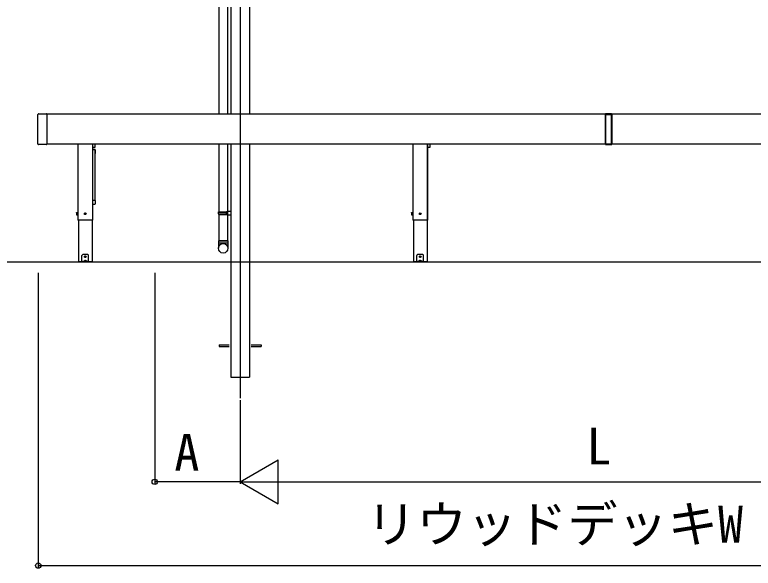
# Model space of a CAD drawing. Units: millimetres, scale not verified. Extents: x -1050 to 1050, y -1566 to 1557.
# Drawn here: x -627.7 to -274.9, y 635.6 to 899.9 of the extents above; entities that cross this region are included whole.
import ezdxf
from ezdxf.enums import TextEntityAlignment as Align

# ---------------------------------------------------------------- set-up
doc = ezdxf.new("R2010")
doc.units = ezdxf.units.MM
doc.header["$LTSCALE"] = 8
for name, color, linetype in [('0-4_YKK_12', 2, 'Continuous'), ('0-5_YKK_13', 4, 'Continuous'), ('0-6_YKK_A1', 4, 'Continuous'), ('0-7_YKK_D', 6, 'Continuous'), ('0-9_YSS_K', 3, 'Continuous')]:
    doc.layers.add(name, color=color, linetype=linetype)
doc.styles.add('ＭＳ ゴシック', font='')
doc.styles.get('ＭＳ ゴシック').set_extended_font_data('MS Gothic')

msp = doc.modelspace()

# ---------------------------------------------------------------- linework, layer by layer
at = {"layer": '0-4_YKK_12'}
msp.add_line((-520.048, 1046.243), (-520.048, 716.886), dxfattribs=at)
at = {"layer": '0-5_YKK_13'}
for p, q in [((-530.268, 915.236), (-530.268, 852.386)), ((-526.068, 914.98), (-526.068, 852.386)), ((-530.268, 838.186), (-530.268, 805.81)), ((-526.068, 838.186), (-526.068, 806.066)), ((-530.468, 805.61), (-530.368, 805.81)), ((-530.468, 805.61), (-526.068, 805.61)), ((-530.468, 804.81), (-530.468, 805.61)), ((-530.468, 804.81), (-526.068, 804.81)), ((-530.468, 804.81), (-530.368, 804.61)), ((-530.368, 805.81), (-526.068, 805.81)), ((-530.368, 804.61), (-526.068, 804.61)), ((-530.268, 804.61), (-530.268, 791.886)), ((-526.516, 804.81), (-526.559, 804.61)), ((-526.268, 806.06), (-524.568, 806.11)), ((-526.268, 805.86), (-526.268, 806.06)), ((-526.268, 805.86), (-526.068, 805.86)), ((-526.268, 804.56), (-526.068, 804.56)), ((-526.268, 804.36), (-526.268, 804.56)), ((-526.268, 804.36), (-524.568, 804.31)), ((-526.068, 805.86), (-526.068, 804.56)), ((-526.068, 804.354), (-526.068, 791.886)), ((-524.568, 806.11), (-524.568, 804.31)), ((-530.468, 791.886), (-525.868, 791.886)), ((-530.468, 791.886), (-530.468, 788.421)), ((-525.868, 790.886), (-530.468, 790.886)), ((-525.868, 791.886), (-525.868, 788.421)), ((-530.048, 742.336), (-530.048, 741.436)), ((-530.048, 742.336), (-525.348, 742.336)), ((-530.048, 741.436), (-525.348, 741.436)), ((-514.748, 742.336), (-510.048, 742.336)), ((-514.748, 741.436), (-510.048, 741.436)), ((-510.048, 742.336), (-510.048, 741.436))]:
    msp.add_line(p, q, dxfattribs=at)
msp.add_lwpolyline([(-526.516, 804.81), (-526.516, 805.61), (-526.559, 805.81)], dxfattribs=at)
msp.add_circle((-528.177, 788.421), 2.291, dxfattribs=at)
at = {"layer": '0-6_YKK_A1'}
for p, q in [((-524.568, 1043.835), (-524.568, 852.386)), ((-515.528, 1043.835), (-515.528, 852.386)), ((-616.748, 838.278), (-616.748, 852.295)), ((-616.709, 852.375), (-616.719, 852.365)), ((-616.709, 852.375), (-616.487, 852.597)), ((-616.477, 852.607), (-616.487, 852.597)), ((-616.407, 852.636), (-612.548, 852.636)), ((-612.448, 852.536), (-612.448, 852.295)), ((-345.548, 852.386), (-612.448, 852.386)), ((-345.548, 852.295), (-345.548, 852.536)), ((-345.548, 838.278), (-345.548, 852.295)), ((-345.448, 852.636), (-342.648, 852.636)), ((-345.448, 852.607), (-345.448, 852.636)), ((-345.448, 852.607), (-345.448, 852.365)), ((-342.648, 852.607), (-345.448, 852.607)), ((-342.648, 852.607), (-342.648, 852.636)), ((-342.648, 852.365), (-342.648, 852.607)), ((-342.548, 852.295), (-342.648, 852.295)), ((-342.648, 838.278), (-342.648, 852.295)), ((-342.548, 852.536), (-342.548, 852.295)), ((-75.648, 852.386), (-342.548, 852.386)), ((-342.548, 852.295), (-342.548, 838.278)), ((-616.719, 838.207), (-616.709, 838.197)), ((-616.487, 837.975), (-616.709, 838.197)), ((-616.487, 837.975), (-616.477, 837.965)), ((-612.548, 837.936), (-616.407, 837.936)), ((-345.548, 838.186), (-612.448, 838.186)), ((-597.556, 838.186), (-597.556, 801.886)), ((-597.548, 838.186), (-597.548, 801.886)), ((-590.548, 838.186), (-590.548, 801.886)), ((-590.548, 838.186), (-590.548, 801.886)), ((-590.54, 838.186), (-590.54, 801.886)), ((-590.468, 836.666), (-589.428, 836.666)), ((-589.328, 836.766), (-589.328, 838.186)), ((-524.568, 838.186), (-524.568, 726.886)), ((-515.528, 838.186), (-515.528, 726.886)), ((-437.556, 838.186), (-437.556, 801.886)), ((-437.548, 838.186), (-437.548, 801.886)), ((-430.548, 838.186), (-430.548, 801.886)), ((-430.54, 801.886), (-430.54, 838.186)), ((-430.468, 836.666), (-429.428, 836.666)), ((-429.328, 836.766), (-429.328, 838.186)), ((-345.548, 838.036), (-345.548, 838.278)), ((-345.548, 838.278), (-345.448, 838.278)), ((-345.448, 838.278), (-342.648, 838.278)), ((-345.448, 838.207), (-345.448, 838.278)), ((-342.648, 838.207), (-345.448, 838.207)), ((-345.448, 838.207), (-345.448, 837.965)), ((-345.448, 837.965), (-342.648, 837.965)), ((-345.448, 837.965), (-345.448, 837.936)), ((-342.648, 837.936), (-345.448, 837.936)), ((-342.648, 838.278), (-342.548, 838.278)), ((-342.648, 838.207), (-342.648, 838.278)), ((-342.648, 837.965), (-342.648, 838.207)), ((-342.648, 837.965), (-342.648, 837.936)), ((-342.548, 838.278), (-342.548, 838.036)), ((-75.648, 838.186), (-342.548, 838.186)), ((-589.428, 835.552), (-590.468, 835.552)), ((-589.428, 835.527), (-590.468, 835.527)), ((-589.448, 835.49), (-590.448, 835.49)), ((-589.348, 811.328), (-589.348, 835.398)), ((-589.328, 835.452), (-589.328, 833.737)), ((-590.468, 811.365), (-589.428, 811.365)), ((-590.468, 809.457), (-589.428, 809.457)), ((-589.328, 811.273), (-589.328, 811.259)), ((-589.328, 811.259), (-589.328, 811.206)), ((-589.328, 811.206), (-589.328, 810.95)), ((-589.328, 810.95), (-589.328, 809.781)), ((-598.228, 805.386), (-598.183, 805.464)), ((-598.228, 805.386), (-598.228, 804.386)), ((-598.228, 804.386), (-598.183, 804.309)), ((-598.183, 805.464), (-597.828, 805.464)), ((-598.183, 805.175), (-597.828, 805.175)), ((-598.183, 804.598), (-597.828, 804.598)), ((-597.828, 805.464), (-597.828, 804.309)), ((-597.708, 805.511), (-597.548, 805.511)), ((-594.273, 804.936), (-594.162, 804.938)), ((-594.273, 804.836), (-594.162, 804.834)), ((-594.162, 804.938), (-594.11, 804.948)), ((-594.162, 804.834), (-594.11, 804.824)), ((-594.1, 805), (-594.11, 804.948)), ((-594.1, 804.772), (-594.11, 804.824)), ((-594.098, 805.111), (-594.1, 805)), ((-594.098, 804.662), (-594.1, 804.772)), ((-593.998, 805.111), (-593.996, 805)), ((-593.998, 804.662), (-593.996, 804.772)), ((-593.996, 805), (-593.986, 804.948)), ((-593.996, 804.772), (-593.986, 804.824)), ((-593.934, 804.938), (-593.986, 804.948)), ((-593.934, 804.834), (-593.986, 804.824)), ((-593.824, 804.936), (-593.934, 804.938)), ((-593.824, 804.836), (-593.934, 804.834)), ((-438.228, 805.386), (-438.183, 805.464)), ((-438.228, 805.386), (-438.228, 804.386)), ((-438.228, 804.386), (-438.183, 804.309)), ((-438.183, 805.464), (-437.828, 805.464)), ((-438.183, 805.175), (-437.828, 805.175)), ((-438.183, 804.598), (-437.828, 804.598)), ((-437.828, 805.464), (-437.828, 804.309)), ((-437.708, 805.511), (-437.548, 805.511)), ((-434.273, 804.936), (-434.162, 804.938)), ((-434.273, 804.836), (-434.162, 804.834)), ((-434.162, 804.938), (-434.11, 804.948)), ((-434.162, 804.834), (-434.11, 804.824)), ((-434.1, 805), (-434.11, 804.948)), ((-434.1, 804.772), (-434.11, 804.824)), ((-434.098, 805.111), (-434.1, 805)), ((-434.098, 804.662), (-434.1, 804.772)), ((-433.998, 805.111), (-433.996, 805)), ((-433.998, 804.662), (-433.996, 804.772)), ((-433.996, 805), (-433.986, 804.948)), ((-433.996, 804.772), (-433.986, 804.824)), ((-433.934, 804.938), (-433.986, 804.948)), ((-433.934, 804.834), (-433.986, 804.824)), ((-433.824, 804.936), (-433.934, 804.938)), ((-433.824, 804.836), (-433.934, 804.834)), ((-598.183, 804.309), (-597.828, 804.309)), ((-590.54, 801.886), (-597.556, 801.886)), ((-597.313, 801.886), (-597.313, 781.886)), ((-590.783, 801.886), (-590.783, 781.886)), ((-438.183, 804.309), (-437.828, 804.309)), ((-430.54, 801.886), (-437.556, 801.886)), ((-437.313, 801.886), (-437.313, 781.886)), ((-430.783, 801.886), (-430.783, 781.886)), ((-526.068, 791.886), (-530.268, 791.886)), ((-595.648, 782.186), (-595.648, 784.903)), ((-595.148, 785.486), (-595.59, 785.045)), ((-592.948, 785.486), (-595.148, 785.486)), ((-594.273, 784.436), (-594.162, 784.438)), ((-594.273, 784.336), (-594.162, 784.334)), ((-594.162, 784.438), (-594.11, 784.448)), ((-594.162, 784.334), (-594.11, 784.324)), ((-594.1, 784.5), (-594.11, 784.448)), ((-594.1, 784.272), (-594.11, 784.324)), ((-594.098, 784.611), (-594.1, 784.5)), ((-594.098, 784.162), (-594.1, 784.272)), ((-593.998, 784.611), (-593.996, 784.5)), ((-593.998, 784.162), (-593.996, 784.272)), ((-593.996, 784.5), (-593.986, 784.448)), ((-593.996, 784.272), (-593.986, 784.324)), ((-593.934, 784.438), (-593.986, 784.448)), ((-593.934, 784.334), (-593.986, 784.324)), ((-593.824, 784.436), (-593.934, 784.438)), ((-593.824, 784.336), (-593.934, 784.334)), ((-592.507, 785.045), (-592.948, 785.486)), ((-592.448, 782.186), (-592.448, 784.903)), ((-435.648, 782.186), (-435.648, 784.903)), ((-435.148, 785.486), (-435.59, 785.045)), ((-432.948, 785.486), (-435.148, 785.486)), ((-434.273, 784.436), (-434.162, 784.438)), ((-434.273, 784.336), (-434.162, 784.334)), ((-434.162, 784.438), (-434.11, 784.448)), ((-434.162, 784.334), (-434.11, 784.324)), ((-434.1, 784.5), (-434.11, 784.448)), ((-434.1, 784.272), (-434.11, 784.324)), ((-434.098, 784.611), (-434.1, 784.5)), ((-434.098, 784.162), (-434.1, 784.272)), ((-433.998, 784.611), (-433.996, 784.5)), ((-433.998, 784.162), (-433.996, 784.272)), ((-433.996, 784.5), (-433.986, 784.448)), ((-433.996, 784.272), (-433.986, 784.324)), ((-433.934, 784.438), (-433.986, 784.448)), ((-433.934, 784.334), (-433.986, 784.324)), ((-433.824, 784.436), (-433.934, 784.438)), ((-433.824, 784.336), (-433.934, 784.334)), ((-432.507, 785.045), (-432.948, 785.486)), ((-432.448, 782.186), (-432.448, 784.903)), ((-590.783, 781.886), (-597.313, 781.886)), ((-595.648, 782.136), (-595.648, 782.186)), ((-595.648, 781.886), (-595.648, 782.136)), ((-595.648, 782.136), (-595.59, 782.136)), ((-595.59, 781.886), (-595.648, 781.886)), ((-595.59, 782.136), (-595.148, 782.136)), ((-592.948, 782.136), (-595.148, 782.136)), ((-592.948, 781.886), (-595.148, 781.886)), ((-594.192, 782.632), (-594.638, 782.186)), ((-594.448, 782.229), (-594.448, 782.186)), ((-594.448, 782.186), (-593.648, 782.186)), ((-594.398, 782.136), (-593.698, 782.136)), ((-593.458, 782.186), (-593.904, 782.632)), ((-593.648, 782.229), (-593.648, 782.186)), ((-592.948, 781.886), (-592.948, 782.136)), ((-592.948, 782.136), (-592.507, 782.136)), ((-592.507, 781.886), (-592.948, 781.886)), ((-592.507, 782.136), (-592.448, 782.136)), ((-592.448, 782.186), (-592.448, 782.136)), ((-430.783, 781.886), (-437.313, 781.886)), ((-435.648, 782.136), (-435.648, 782.186)), ((-435.648, 781.886), (-435.648, 782.136)), ((-435.648, 782.136), (-435.59, 782.136)), ((-435.59, 781.886), (-435.648, 781.886)), ((-435.59, 782.136), (-435.148, 782.136)), ((-432.948, 782.136), (-435.148, 782.136)), ((-432.948, 781.886), (-435.148, 781.886)), ((-434.192, 782.632), (-434.638, 782.186)), ((-434.448, 782.229), (-434.448, 782.186)), ((-434.448, 782.186), (-433.648, 782.186)), ((-434.398, 782.136), (-433.698, 782.136)), ((-433.458, 782.186), (-433.904, 782.632)), ((-433.648, 782.229), (-433.648, 782.186)), ((-432.948, 781.886), (-432.948, 782.136)), ((-432.948, 782.136), (-432.507, 782.136)), ((-432.507, 781.886), (-432.948, 781.886)), ((-432.507, 782.136), (-432.448, 782.136)), ((-432.448, 782.186), (-432.448, 782.136)), ((-524.568, 726.886), (-515.528, 726.886))]:
    msp.add_line(p, q, dxfattribs=at)
for points in [[(-612.448, 852.295), (-612.448, 838.278), (-612.448, 838.036)], [(-345.448, 852.365), (-345.448, 852.295), (-345.548, 852.295)], [(-345.448, 852.365), (-342.648, 852.365), (-342.648, 852.295), (-345.448, 852.295), (-345.448, 838.278)], [(-589.328, 809.781), (-589.328, 809.577), (-589.328, 809.557)], [(-597.548, 804.261), (-597.708, 804.261), (-597.708, 805.511)], [(-437.548, 804.261), (-437.708, 804.261), (-437.708, 805.511)], [(-595.148, 782.136), (-595.148, 781.886), (-595.59, 781.886)], [(-592.448, 782.136), (-592.448, 781.886), (-592.507, 781.886)], [(-435.148, 782.136), (-435.148, 781.886), (-435.59, 781.886)], [(-432.448, 782.136), (-432.448, 781.886), (-432.507, 781.886)]]:
    msp.add_lwpolyline(points, dxfattribs=at)
for points in [[(-597.828, 805.461), (-597.708, 805.461), (-597.708, 804.311), (-597.828, 804.311)], [(-437.828, 805.461), (-437.708, 805.461), (-437.708, 804.311), (-437.828, 804.311)]]:
    msp.add_lwpolyline(points, close=True, dxfattribs=at)
for centre, radius in [((-594.048, 804.886), 0.4), ((-593.836, 804.674), 0.03), ((-434.048, 804.886), 0.4), ((-433.836, 804.674), 0.03), ((-594.048, 784.386), 0.4), ((-593.836, 784.174), 0.03), ((-434.048, 784.386), 0.4), ((-433.836, 784.174), 0.03)]:
    msp.add_circle(centre, radius, dxfattribs=at)
for centre, radius, start, end in [((-616.648, 852.295), 0.1, 135, 180), ((-616.407, 852.536), 0.1, 90, 135), ((-612.548, 852.536), 0.1, 0, 90), ((-345.461, 852.519), 0.0893, 81.95053, 168.57825), ((-345.461, 852.277), 0.0893, 81.95053, 168.57825), ((-345.448, 852.536), 0.1, 90, 180), ((-342.636, 852.519), 0.0893, 11.42175, 98.04947), ((-342.636, 852.277), 0.0893, 11.42175, 98.04947), ((-342.648, 852.536), 0.1, 0, 90), ((-616.648, 838.278), 0.1, 180, 225), ((-616.407, 838.036), 0.1, 225, 270), ((-612.548, 838.036), 0.1, 270, 0), ((-590.468, 836.766), 0.1, 223.92867, 270), ((-589.428, 836.766), 0.1, 270, 0), ((-430.468, 836.766), 0.1, 223.92867, 270), ((-429.428, 836.766), 0.1, 270, 0), ((-345.461, 838.295), 0.0893, 191.42175, 278.04947), ((-345.461, 838.054), 0.0893, 191.42175, 278.04947), ((-345.448, 838.036), 0.1, 180, 270), ((-342.636, 838.295), 0.0893, 261.95053, 348.57825), ((-342.636, 838.054), 0.0893, 261.95053, 348.57825), ((-342.648, 838.036), 0.1, 270, 0), ((-590.468, 835.452), 0.1, 90, 136.07133), ((-590.469, 835.425), 0.103, 89.33234, 133.67747), ((-590.452, 835.394), 0.0964, 87.79679, 156.39643), ((-589.444, 835.394), 0.0964, 2.3873, 92.20321), ((-589.428, 835.452), 0.1, 0, 90), ((-589.424, 835.431), 0.0964, 2.3873, 92.20321), ((-589.416, 833.737), 0.0881, 320.61871, 359.66491), ((-590.472, 811.269), 0.0964, 87.79679, 135.1392), ((-590.468, 809.557), 0.1, 223.92867, 270), ((-589.424, 811.269), 0.0964, 2.3873, 92.20321), ((-589.428, 809.557), 0.1, 270, 0), ((-597.973, 805.319), 0.256, 145.61708, 214.38292), ((-597.973, 804.453), 0.256, 145.61708, 214.38292), ((-597.273, 804.886), 0.955, 162.41276, 197.58724), ((-594.048, 804.886), 0.23, 167.44414, 192.55586), ((-594.048, 804.886), 0.23, 77.44414, 102.55586), ((-594.048, 804.886), 0.23, 257.44414, 282.55586), ((-594.048, 804.886), 0.23, 347.44414, 12.55586), ((-437.973, 805.319), 0.256, 145.61708, 214.38292), ((-437.973, 804.453), 0.256, 145.61708, 214.38292), ((-437.273, 804.886), 0.955, 162.41276, 197.58724), ((-434.048, 804.886), 0.23, 167.44414, 192.55586), ((-434.048, 804.886), 0.23, 77.44414, 102.55586), ((-434.048, 804.886), 0.23, 257.44414, 282.55586), ((-434.048, 804.886), 0.23, 347.44414, 12.55586), ((-595.448, 784.903), 0.2, 135, 180), ((-594.048, 784.386), 0.23, 167.44414, 192.55586), ((-594.048, 784.386), 0.23, 77.44414, 102.55586), ((-594.048, 784.386), 0.23, 257.44414, 282.55586), ((-594.048, 784.386), 0.23, 347.44414, 12.55586), ((-592.648, 784.903), 0.2, 0, 45), ((-435.448, 784.903), 0.2, 135, 180), ((-434.048, 784.386), 0.23, 167.44414, 192.55586), ((-434.048, 784.386), 0.23, 77.44414, 102.55586), ((-434.048, 784.386), 0.23, 257.44414, 282.55586), ((-434.048, 784.386), 0.23, 347.44414, 12.55586), ((-432.648, 784.903), 0.2, 0, 45), ((-594.348, 782.229), 0.1, 126.03188, 180), ((-594.398, 782.186), 0.05, 180, 270), ((-594.048, 781.816), 0.61, 53.96812, 126.03188), ((-593.698, 782.186), 0.05, 270, 0), ((-593.748, 782.229), 0.1, 0, 53.96812), ((-434.348, 782.229), 0.1, 126.03188, 180), ((-434.398, 782.186), 0.05, 180, 270), ((-434.048, 781.816), 0.61, 53.96812, 126.03188), ((-433.698, 782.186), 0.05, 270, 0), ((-433.748, 782.229), 0.1, 0, 53.96812)]:
    msp.add_arc(centre, radius, start, end, dxfattribs=at)
for centre, major_axis, ratio, start_param, end_param in [((-594.588, 782.186), (0.0688, 0.0425), 0.381966, 2.1243707, 3.695167), ((-594.048, 782.343), (0, -0.354), 0.707107, 2.5261129, 3.7570724), ((-593.508, 782.186), (0.0688, -0.0425), 0.381966, 5.7296109, 7.3004073), ((-434.588, 782.186), (0.0688, 0.0425), 0.381966, 2.1243707, 3.695167), ((-434.048, 782.343), (0, -0.354), 0.707107, 2.5261129, 3.7570724), ((-433.508, 782.186), (0.0688, -0.0425), 0.381966, 5.7296109, 7.3004073)]:
    msp.add_ellipse(centre, major_axis=major_axis, ratio=ratio, start_param=start_param, end_param=end_param, dxfattribs=at)
at = {"layer": '0-7_YKK_D'}
for p, q in [((-616.498, 776.624), (-616.498, 635.886)), ((-560.848, 776.624), (-560.848, 675.886)), ((-520.048, 715.886), (-520.048, 675.886)), ((-520.048, 715.886), (-520.048, 675.886)), ((-520.048, 676.886), (-501.862, 687.386)), ((-501.862, 666.386), (-501.862, 687.386)), ((-520.048, 676.886), (-560.848, 676.886)), ((-520.048, 676.886), (-501.862, 666.386)), ((-520.048, 676.886), (-483.675, 676.886)), ((-499.048, 676.886), (-189.048, 676.886)), ((-616.498, 636.886), (-71.598, 636.886))]:
    msp.add_line(p, q, dxfattribs=at)
for centre in [(-560.848, 676.886), (-616.498, 636.886)]:
    msp.add_circle(centre, 1.275, dxfattribs=at)
at = {"layer": '0-9_YSS_K'}
msp.add_line((-707.913, 781.886), (543.417, 781.886), dxfattribs=at)

# ---------------------------------------------------------------- texts
at = {"layer": '0-7_YKK_D', "style": 'ＭＳ ゴシック'}
for s, p in [('L', (-354.616, 679.886)), ('A', (-551.494, 676.886)), ('リウッドデッキW', (-459.821, 642.613))]:
    msp.add_text(s, height=17.6, dxfattribs=at).set_placement(p, align=Align.BOTTOM_LEFT)

doc.saveas('drawing.dxf')
